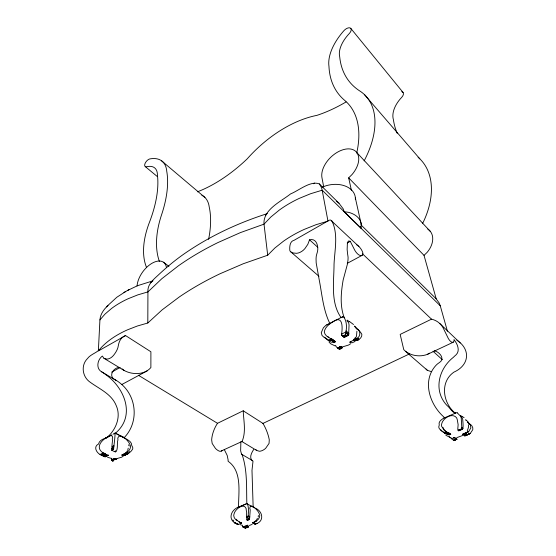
<?xml version="1.0" encoding="UTF-8"?>
<svg xmlns="http://www.w3.org/2000/svg" width="556" height="556" viewBox="0 0 556 556"><rect width="100%" height="100%" fill="white"/><g stroke="black" fill="none" stroke-linecap="round" stroke-linejoin="round"><path stroke-width="0.83" d="M248.664 520.062L249.373 519.214L248.289 518.644L249.38 519.2L249.644 518.296L250.214 510.241A5.789 3.767 -58.3 0 0 249.915 508.719L249.79 508.344C250.047 501.79 258.665 511.047 259.186 513.647A5.775 4.372 -75.1 0 1 259.791 515.315C259.895 519.283 255.864 521.723 252.612 522.939L255.002 524.176L256.385 523.516M106.481 438.01C115.551 430.379 121.368 417.334 116.322 405.838C111.527 393.558 98.662 388.741 88.967 381.319C82.177 375.738 81.044 364.938 87.438 358.606C90.969 353.818 97.529 352.893 100.803 348.028C103.694 344.894 106.926 342.1 110.352 339.57A90.718 52.111 -2.7 0 1 127.456 329.847L137.367 326.004L147.806 323.008L147.931 291.9C147.264 284.693 153.102 279.807 157.89 275.435C165.632 268.103 173.806 261.244 182.486 255.037C208.333 236.793 237.266 223.199 267.366 213.601M240.873 441.679L240.644 450.777L241.519 454.176A25.305 3.461 90 0 1 242.214 454.912C247.441 470.439 246.377 487.251 246.836 503.409C248.052 504.327 248.164 506.933 248.449 508.782A4.107 0.584 89.6 0 1 248.581 510.582L247.774 520.444C245.224 518.136 247.517 513.459 246.28 510.29A5.769 2.592 62.3 0 1 246.19 508.768C243.938 502.186 234.771 509.456 234.055 514.001A5.782 3.26 77.5 0 0 233.735 515.69L234.312 517.803L235.848 519.749L241.471 523.12L238.35 524.447C227.772 521.577 229.51 510.95 238.142 507.183A3.072 2.009 -77.6 0 0 238.531 505.654C238.732 491.031 241.881 470.953 228.245 461.376A24.937 2.968 36.8 0 1 228.023 460.924L228.023 460.834A21.608 4.74 43.1 0 1 228.203 460.34L227.182 455.406L224.256 449.491M111.624 458.241C112.229 461.223 109.421 460.639 114.835 458.505L116.572 459.437L115.384 458.86M105.174 453.654L105.084 456.886L101.811 455.072M356.91 331.188L356.507 336.144L355.423 338.423M115.155 433.082C114.932 437.343 114.418 442.083 113.813 446.663C110.13 450.304 113.271 440.734 112.249 438.865C113.827 436.168 110.776 434.375 108.483 436.446C98.092 441.749 94.506 451.048 108.406 455.225L105.084 456.886M111.916 450.207C116.392 448.018 111.388 443.639 111.916 450.207C119.422 455.725 116.447 443.493 117.886 440.088A6.693 3.475 -55 0 0 117.809 438.475L117.775 438.1C119.999 431.748 129.235 441.422 130.09 445.002A6.596 4.358 -68.7 0 1 130.577 446.809C130.132 451.465 125.232 453.446 121.549 455.183C125.997 455.649 130.375 452.911 132.592 449.255A4.524 3.962 -4.4 0 0 132.689 447.344L131.744 445.537C131.897 441.408 127.4 439.761 124.683 438.086A1.863 1.619 -3.9 0 1 124.711 437.085C139.153 421.643 136.679 395.83 120.006 383.028A28.891 24.089 -5 0 0 115.585 380.054M115.238 451.743L115.613 451.632L115.134 451.868L115.161 451.083M443.062 427.529L443.98 429.531L445.655 431.4L447.976 433.013L443.848 429.795L441.582 426.202A6.401 2.335 71.8 0 1 441.575 424.471C442.291 418.466 452.375 412.059 456.698 417.945A6.491 1.432 58.6 0 0 457.22 419.467L458.13 424.659L457.748 429.427L458.644 430.914L462.578 429.246L461.841 428.155L461.209 417.73L460.444 416.09L457.178 412.76M98.363 350.961L99.927 319.915C100.323 314.168 103.861 309.226 108.031 305.487M461.904 428.551C464.045 430.58 462.703 420.489 462.682 419.099C462.196 417.48 458.443 413.601 462.099 416.736M341.592 335.303L344.247 337.464C346.603 331.842 347.507 324.217 344.824 318.79L343.768 316.941L342.739 316.677L325.858 325.35L323.39 327.762L321.264 332.69L322.035 335.456L323.863 337.2L328.235 339.758L331.07 340.209L332.655 339.556L331.07 340.209M258.227 516.969L258.366 515.488M252.612 522.939L255.572 523.954C264.635 521.667 262.918 511.11 255.35 508.219M355.013 340.105L354.387 339.827M342.816 336.297L344.247 337.464L348.598 335.296L349.064 325.003L348.668 322.647L346.986 320.847L347.194 320.131L349.321 321.75M247.795 520.242L247.052 520.041M449.602 433.736L450.777 434.25L448.748 434.806L446.26 434.111L440.769 430.316L439.309 428.6A4.524 3.482 31.4 0 1 438.788 426.765L439.254 425.034C438.079 421.483 441.888 419.391 444.07 417.917A1.856 1.425 30.6 0 0 443.82 416.958C429.677 404.483 421.719 380.693 436.001 365.327A28.349 20.982 28.8 0 1 439.393 362.582C445.509 358.801 439.323 351.628 434.222 350.794M147.806 323.008L162.143 309.859L179.15 297.071A240.477 132.599 -9.2 0 1 220.086 273.733L243.292 263.739L267.707 255.211L264.01 224.151C262.842 209.633 280.947 201.592 290.545 193.926C298.753 190.632 310.602 180.387 319.339 183.904L338.965 203.204L343.184 208.841L344.206 211.718L360.955 228.113L361.365 224.985L355.36 197.985M462.863 428.495L461.869 427.675L462.828 428.6L458.693 430.594M242.854 526.886L245.488 528.2L246.329 525.594C252.605 527.672 241.832 529.555 242.374 525.128M349.87 342.065L354.207 339.918L355.722 340.675L355.972 339.077C360.483 337.436 361.546 330.549 356.445 328.805L354.374 326.011M127.755 450.228L128.241 448.136M462.425 429.023L462.008 428.78L458.061 430.434L462.001 428.759M115.134 451.868L115.433 451.507M113.348 460.688L113.125 461.139L111.395 460.229L114.835 458.505L111.367 460.257L112.951 461.042L111.499 460.166L112.604 460.729M113.695 447.531L113.598 448.101L111.825 448.553L113.063 449.512M467.269 430.956L468.562 427.015L468.388 424.659M329.764 323.835A3.822 1.188 -34.7 0 0 329.757 323.293C323.078 309.629 322.021 294.055 319.109 279.3L316.176 262.87L316.058 259.096A33.068 31.171 78.7 0 1 316.232 256.49L316.308 255.996A28.523 26.132 -80.2 0 1 317.038 253.195C319.116 247.886 317.073 237.662 309.525 239.831L307.822 244.341L304.855 248.671A12.531 9.695 -57.5 0 1 296.508 253.327L292.546 252.89L290.955 251.993L289.885 250.846L289.732 249.171A31.261 11.412 61.3 0 1 293.895 240.407L329.312 220.176L330.584 220.023L358.919 246.537M345.762 333.016L348.466 334.9M114.967 433.041L115.829 433.2A3.51 0.91 -38.8 0 1 116.642 432.13C135.671 414.637 123.974 387.226 105.626 374.57A28.829 23.276 75.9 0 0 103.937 373.271L103.618 373.048A25.131 19.509 89.2 0 0 101.79 371.922C95.632 368.593 97.404 359.676 102.346 356.055L103.965 358.314L124.051 370.428C132.196 374.946 144.497 375.098 150.878 367.544L150.898 351.774L125.566 335.581L99.121 350.53M465.428 435.355L466.658 432.61L468.784 431.373L470.842 427.932L470.411 425.006L467.408 422.15L468.173 422.595M335.553 345.45C336.276 347.938 341.036 351.024 341.217 346.353C344.776 348.07 337.888 350.711 337.68 347.59M355.298 340.647L355.972 339.077C358.564 341.349 362.394 337.103 361.838 334.274C360.177 331.195 357.487 329.013 355.034 326.511M101.609 455.169L104.736 453.613M355.194 337.777L353.22 340.223M257.407 518.324L256.448 520.138L253.515 522.564C254.342 525.441 260.243 521.834 255.023 524.169M422.442 223.672L423.227 222.219A80.502 53.466 -44.5 0 0 418.119 157.258M364.097 160.858L364.861 159.502A86.792 51.361 -45.4 0 0 359.885 91.038A140.32 76.742 -36.9 0 1 339.702 56.74A28.585 15.561 -41 0 1 349.272 33.555A5.484 2.905 -41.5 0 0 350.412 28.064A5.484 2.905 -41.5 0 0 344.094 30.476A49.296 27.015 -40.7 0 0 328.964 66.352A138.006 76.228 -37.4 0 0 344.783 100.462A102.332 60.111 -47 0 1 356.709 153.025M113.25 449.185L111.825 448.553L113.799 446.941L111.902 448.087M115.321 451.75L116.072 451.402M341.794 317.726L342.739 316.677M253.731 449.422C251.826 452.257 249.067 457.185 251.812 460.236A21.747 8.507 -39.8 0 1 252.577 460.729L252.674 460.813M127.303 450.881C127.595 452.647 119.769 456.031 122.584 454.669M348.494 335.317L345.095 335.685L341.453 335.066M116.795 458.54L116.524 459.444M347.229 263.356L362.269 255.273L362.978 253.376L362.456 251.715A31.067 21.281 -47.8 0 0 356.472 244.654M99.927 319.915L105.049 314.05L111.582 308.455A88.175 52.82 -2.5 0 1 128.193 298.711L137.805 294.875L147.931 291.9L161.838 278.695L178.316 265.886A233.93 134.635 -9.4 0 1 217.945 242.569L240.394 232.616L264.01 224.151L270.869 216.986L279.195 210.161A96.431 63.412 -11 0 1 299.33 198.353L310.575 193.745L322.167 190.208L440.255 305.786L447.441 331.244M129.687 451.597L128.77 452.612M464.788 435.883L470.167 433.548L471.683 431.338C474.49 428.843 471.954 424.812 469.146 423.609L467.978 421.733L466.053 420.065M242.062 441.45C246.266 431.977 243.597 420.69 243.215 410.787L217.5 423.304A25.618 17.424 -60.5 0 0 211.655 439.81L212.177 443.479L215.499 448.49A9.737 3.934 55.4 0 0 220.454 451.354L242.062 441.45L241.7 441.415L256.747 450.492L259.381 451.25A9.681 5.706 -49.8 0 0 265.608 448.386L269.055 443.417L269.278 439.782A25.444 12.239 66.2 0 0 262.967 423.415L243.215 410.787M465.302 435.411L464.788 434.639L462.738 434.257L468.784 431.373M235.403 523.106L238.35 524.447M267.707 255.211L274.824 248.045L283.456 241.214A99.482 62.897 -10.7 0 1 304.327 229.357L315.975 224.714L327.977 221.135L322.167 190.208L321.479 187.539L319.339 183.904M106.37 306.863L116.836 297.245L125.705 291.504M354.297 339.876L354.825 340.515M351.448 190.513L348.668 177.864L352.101 174.459A22.052 13.685 -44.1 0 0 356.472 152.135A22.052 13.685 -44.1 0 0 334.663 153.991L332.453 155.715A22.157 13.747 -44.1 0 0 321.945 177.635L323.703 186.879M265.462 215.235L266.665 214.053M354.7 341.53L355.145 341.099M360.941 224.846L436.21 298.843L424.026 255.364L427.168 252.327A19.933 14.213 -42.5 0 0 427.793 229.114M350.919 341.794L350.127 342.211M150.62 282.768L152.052 281.482M453.244 342.225L452.431 342.322A11.023 4.219 73.6 0 1 448.275 338.402L443.577 328.749A27.772 21.747 -47.1 0 0 431.505 319.165L400.167 334.413L403.774 349.668C409.716 355.777 419.634 357.362 427.467 354.339L453.244 342.225L454.127 340.828L453.995 339.667C457.31 343.615 460.458 350.627 456.045 354.867A24.151 12.218 -88.8 0 0 454.871 355.875L454.655 356.076A27.758 15.38 -79.4 0 0 453.425 357.272C438.608 368.85 433.117 390.583 446.836 405.31C450.04 407.465 452.598 414.269 457.171 412.76M127.178 453.849L126.705 454.259L128.554 453.348L126.81 452.438M122.654 454.954L122.334 455.218L122.584 454.912M354.318 341.829L351.913 342.844L349.967 342.142M126.316 452.82L128.04 453.724L124.37 455.51L122.445 455.649M454.676 437.718L456.942 439.198L455.482 439.108M465.191 435.73L469.466 433.944L467.394 432.207L462.738 434.257L464.753 435.911L466.88 434.674M221.392 451.166L222.191 450.575M341.419 335.157C342.593 328.888 343.573 313.98 332.669 322.021C328.902 324.162 324.732 327.665 324.273 332.127C325.538 337.721 332.085 338.243 335.553 341.808C331.536 343.955 327.046 339.959 324.572 337.138M123.244 456.184L121.611 457.227L117.094 458.533M332.571 339.459L331.508 340.126L334.316 342.42L331.466 340.133M350.725 343.712L348.522 345.067L343.08 346.715M341.551 347.09L341.043 346.916L341.509 347.111M427.467 354.339L429.44 353.178M451.006 437.919C451.625 439.268 453.592 440.845 454.871 439.455M105.828 438.156C102.763 438.879 99.239 440.644 98.544 444.008C92.539 446.927 97.189 454.078 101.852 455.253L104.973 453.481M340.008 346.951C336.088 349.46 340.626 345.248 342.051 347.034M313.438 183.744L314.633 183.07M127.852 290.315L137.575 285.68L152.976 280.843M253.251 522.591L256.511 521M456.247 439.504L456.942 439.198L453.647 440.157M123.932 292.498L129.478 289.405M111.68 372.124L119.971 367.579M347.229 242.993L350.273 241.332L354.867 250.429A12.399 5.518 71 0 0 360.26 255.503L362.269 255.273M247.42 520.062L247.865 520.159L247.545 520.006M121.639 384.606L147.493 370.713M454.773 437.621L451.75 438.573L449.199 436.766M455.566 439.782L456.393 439.344L453.925 440.22L456.156 439.33M105.126 438.337L112.055 434.778M113.591 433.986L115.134 433.193M463.078 435.327L456.754 437.662M105.445 438.246L110.012 435.918M113.813 433.972L115.335 433.2L124.752 438.246M455.267 439.914L456.393 439.344L454.224 440.234M101.852 455.253L105.119 455.461M99.997 454.495L103.472 452.751M104.347 453.175L100.879 454.919L104.257 456.629L105.682 456.149M331.758 339.07L329.652 340.126L331.89 339.132L335.553 341.808M330.389 340.223L332.238 339.299M339.487 349.182L341.864 348.035M343.851 335.609L345.345 334.865L346.902 335.595L344.824 336.408M105.153 454.363L107.343 455.475L105.091 456.608L108.406 455.225L106.724 456.066M344.539 336.999L342.621 335.435L344.539 336.999L347.493 335.525M111.791 460.305L112.333 460.542L115.558 458.943M340.668 347.889L342.162 347.146M342.225 347.25L340.474 348.278M112.423 460.611L115.745 458.971L112.333 460.542M341.801 348.021L339.306 349.14L337.749 347.903M454.857 440.095L456.393 439.344M354.207 339.918L355.972 339.077L356.994 340.494L358.092 340.05L356.389 338.882M255.343 524.037L255.871 523.815L255.03 524.169M262.654 423.561L409.376 353.964M466.414 432.707L462.738 434.257M446.093 431.581L443.945 432.512L444.508 432.874L446.572 431.922M326.719 324.864L328.881 324.058M111.888 450.047L112.402 449.616M113.938 445.71L112.076 446.544L113.876 446.329M237.926 507.413L246.85 503.541M444.042 418.07L455.586 413.052M237.593 507.684L246.871 503.66L254.46 507.899M246.676 516.732L248.428 515.975L249.776 516.67M246.669 517.268L248.4 516.531L249.734 517.156M246.864 519.79L248.115 519.047M246.94 519.929L248.039 519.457M458.207 430.504L462.036 428.878M458.742 430.337L462.828 428.6M243.299 526.928L244.119 527.123L246.232 526.233C247.462 527.623 250.158 526.803 247.135 526.073M246.12 526.796L244.584 527.185L247.844 527.067L246.232 526.233M252.111 524.412L249.345 525.469M465.699 434.875L466.825 434.639L466.137 434.083M454.877 437.579L453.828 438.024L454.78 437.655M463.753 434.493L466.414 433.374L463.753 434.493L465.122 435.619M246.933 527.22L245.884 527.658L244.119 527.123M466.081 435.265L470.167 433.548M464.913 435.848L468.666 434.264M456.9 439.219L455.983 439.594M449.575 434.736L450.777 434.25L447.872 434.097L444.508 432.874L445.578 433.743M246.669 517.205L248.4 516.531M112.771 449.839L111.902 450.124M357.571 340.293L355.722 340.675M332.231 339.674L332.641 339.563M119.887 367.37C113.028 367.335 107.739 376.78 115.592 380.047M104.702 455.67L107.343 455.475M453.814 437.69L454.586 437.6M242.986 526.935L246.329 525.594L248.727 526.838M466.185 434.674L464.788 434.639M236.439 523.592L234.917 522.807L237.03 523.835M111.825 448.553L113.445 448.616M431.456 371.693L427.349 370.31L405.484 351.343M115.342 451.618L115.384 450.895M458.846 430.351L459.499 430.441M344.206 211.718L348.501 212.329A23.991 16.27 -11.1 0 1 361.365 224.985M111.958 458.554L107.544 457.275M243.34 527.005L245.634 528.103L243.16 526.914M241.262 523.071L240.081 522.445L241.471 523.12L241.095 522.932M236.411 523.606L237.398 523.981M238.274 524.419L237.801 524.148M234.465 522.473L236.821 523.828M335.094 345.908L330.785 343.844L329.096 342.183M240.171 524.607L241.749 525.198M446.857 432.116L449.533 433.381M449.679 437.162L445.884 435.313M339.584 346.499L340.362 346.833M350.273 241.332L348.723 240.943L348.084 241.436L347.375 243.639L347.139 249.568L347.632 254.245A28.592 17.639 87.5 0 1 348.049 257.074L348.084 257.567A33.179 22.358 -82.9 0 1 347.973 260.159L347.486 263.891L343.149 280.009C341.016 292.407 339.73 305.758 344.24 317.761M103.965 358.314L106.849 359.086A11.426 7.708 -68.1 0 0 113.577 355.333C115.801 352.448 117.928 349.154 118.345 345.484A28.405 16.041 62.1 0 1 125.566 335.581M341.669 347.973L341.189 347.729M239.073 521.959L241.471 523.12M234.701 522.668L236.098 523.384M106.238 455.635L105.14 454.718L103.993 455.642L105.091 456.198M234.646 522.619L236.078 523.37M237.669 524.127L238.197 524.398M123.036 454.447L124.683 455.01M122.813 454.558L123.912 455.135M253.515 522.564L255.899 523.801M253.411 522.661L255.732 523.863M253.098 522.675L255.572 523.954M115.634 433.235L124.683 438.086M126.372 452.779L128.04 453.724M462.356 416.646L464.093 417.66M449.54 433.388L450.193 433.784M101.79 371.922L116.399 380.506M241.519 454.176L252.083 460.382M138.34 375.237L217.563 423.338M349.488 321.507L353.54 324.53M163.381 262.182L168.941 266.296M445.106 433.437L441.381 430.643M122.098 368.892L124.051 370.428M444.508 432.874L445.648 433.784M331.696 340.098L334.469 342.315M448.602 434.208L449.324 434.785M449.074 434.799L447.872 434.097M331.654 339.021L334.802 341.259M330.709 338.611L333.093 340.522M345.186 335.386L345.54 335.671M348.89 334.371L345.95 331.946L341.398 334.198L341.752 334.642M145.297 166.619L157.348 176.565M461.841 428.155L462.717 428.878M345.825 332.717L348.675 335.066M336.602 201.251L338.965 203.204M358.391 339.862L356.806 338.687L358.328 339.904M346.075 330.889L349.029 333.329M456.844 340.147C471.057 349.515 469.292 365.285 453.932 372.124C439.587 382.028 442.882 403.204 455.308 413.219M161.539 160.781L204.935 197.477M290.955 251.993L318.942 276.269M341.043 317.518C330.368 302.471 333.989 281.753 334.038 264.302C334.636 250.026 338.548 233.965 331.765 220.683M253.995 507.475L253.508 506.982A3.044 2.53 74.4 0 1 253.105 505.467L251.986 470.39L253.001 461.272A25.152 6.957 -34.8 0 0 252.674 460.813M309.525 239.831L317.74 247.246M433.027 351.267L442.409 359.732M359.002 339.396L357.543 338.069L358.571 339.744M256.747 450.492L255.684 449.491M362.533 253.856L431.637 319.29M439.865 323.592L460.18 342.941M128.422 444.842L129.298 446.016M426.063 369.01L427.349 370.31M348.668 177.864L424.026 255.364M234.827 522.209L235.334 522.744M356.903 152.685L430.532 231.643M465.58 419.71L466.324 420.544M233.791 521.069L232.901 519.95M435.98 298.579L439.24 303.089L440.255 305.786M328.005 336.602L328.888 337.624M364.583 94.749L419.836 158.835M350.947 28.585L403.128 92.525M350.641 342.698L350.19 342.128M245.356 528.158L245.133 527.748M236.363 519.241L237.19 520.43M440.804 429.788L441.151 430.351M248.33 526.685L247.747 525.045M355.972 339.077L356.438 340.613M360.51 226.452L360.955 228.113M253.112 522.737L253.223 523.147M137.061 286.013A19.835 11.113 -53.7 0 1 153.574 262.446L155.444 261.695A19.926 11.162 -53.7 0 1 166.459 267.464M397.192 133.273A129.84 79.703 -34.5 0 1 393.398 119.651A26.584 16.312 -39.4 0 1 401.717 97.335A5.108 3.058 -40 0 0 401.752 91.643M322.404 187.108A23.303 16.332 -11.4 0 1 355.36 199.423M197.415 191.827A100.789 51.743 -47.2 0 0 247.184 158.87A98.502 60.187 -46.9 0 1 316.913 115.363A107.093 56.587 -42 0 0 346.034 101.956M146.548 267.464A81.892 46.363 -50.3 0 1 149.432 222.337A108.761 52.98 -53.3 0 0 157.417 174.973A24.631 12.447 -50.9 0 0 146.714 166.744A4.795 2.391 -50.1 0 1 144.991 163.645A4.795 2.391 -50.1 0 1 149.738 158.946A42.214 21.371 -51.2 0 1 166.758 171.338A108.788 53.64 -53.1 0 1 161.581 214.762A99.851 57.546 -49 0 0 159.37 261.369M201.828 195.225A40.366 22.386 -51.4 0 1 209.216 206.957A104.062 56.246 -53.6 0 1 208.57 239.427M450.061 434.285L449.602 434.486L450.061 434.285M125.295 454.912L123.8 455.656L125.295 454.912M449.039 433.117L447.302 433.868L449.053 433.124M340.154 348.515L338.896 347.514L340.154 348.515"/></g></svg>
